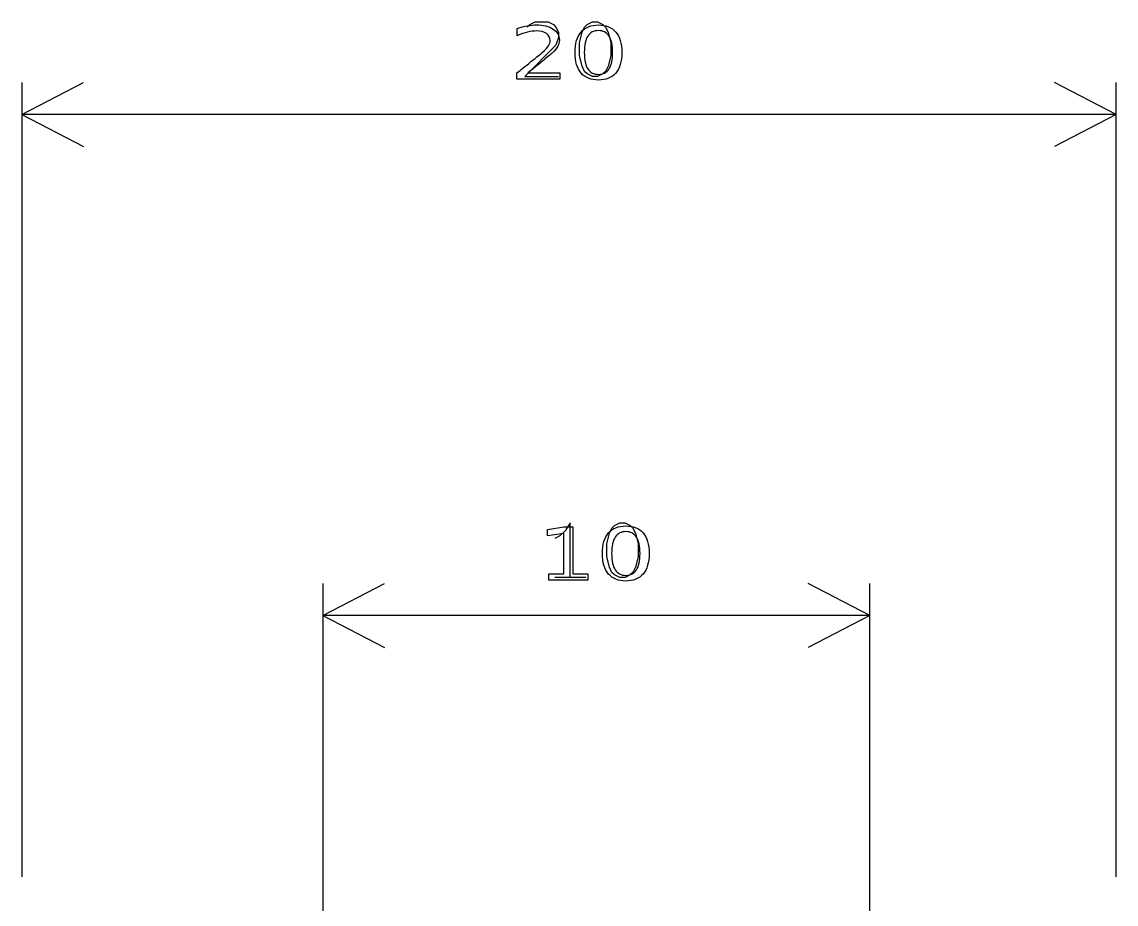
# Model space of a CAD drawing. Header units: millimetres. Extents: x 178 to 210, y 60 to 176.
# Drawn here: x 179.5 to 199.5, y 160.01 to 176.14 of the extents above; entities that cross this region are included whole.
import ezdxf

# ---------------------------------------------------------------- set-up
doc = ezdxf.new("R2010")
doc.units = ezdxf.units.MM
doc.layers.get('0').update_dxf_attribs({"linetype": 'CONTINUOUS'})

msp = doc.modelspace()

# ---------------------------------------------------------------- linework, layer by layer
at = {"color": 7}
for points in [[(188.55481, 175.889505), (188.55481, 176.022314)], [(188.7381, 176.0471), (188.7857, 176.0948), (188.881, 176.1424), (189.119, 176.1424), (189.2143, 176.0948), (189.2619, 176.0471), (189.3095, 175.9519), (189.3095, 175.8567), (189.2619, 175.7138), (188.6905, 175.1424), (189.3095, 175.1424)], [(188.74756, 175.207874), (189.33049, 175.207874), (189.33049, 175.0972), (188.54663, 175.0972), (188.54663, 175.207874)], [(179.5, 175.0336), (179.5, 160.5072)], [(179.5, 174.4472), (180.6265, 175.0336)], [(199.5, 174.4472), (198.3735, 175.0336)], [(199.5, 160.5072), (199.5, 175.0336)], [(199.5, 174.4472), (179.5, 174.4472)], [(179.5, 174.4472), (180.6265, 173.8608)], [(199.5, 174.4472), (198.3735, 173.8608)], [(189.5238, 165.9824), (189.5238, 166.9824), (189.4286, 166.8395), (189.3333, 166.7443), (189.2381, 166.6967)], [(185, 165.8736), (185, 154.1472)], [(185, 165.2872), (186.1265, 165.8736)], [(189.8095, 165.9824), (189.2381, 165.9824)], [(195, 165.2872), (193.8735, 165.8736)], [(195, 154.5072), (195, 165.8736)], [(195, 165.2872), (185, 165.2872)], [(185, 165.2872), (186.1265, 164.7008)], [(195, 165.2872), (193.8735, 164.7008)]]:
    msp.add_lwpolyline(points, dxfattribs=at)
for points in [[(189.9286, 176.1424), (190.0238, 176.1424), (190.119, 176.0948), (190.1667, 176.0471), (190.2143, 175.9519), (190.2619, 175.7614), (190.2619, 175.5233), (190.2143, 175.3329), (190.1667, 175.2376), (190.119, 175.19), (190.0238, 175.1424), (189.9286, 175.1424), (189.8333, 175.19), (189.7857, 175.2376), (189.7381, 175.3329), (189.6905, 175.5233), (189.6905, 175.7614), (189.7381, 175.9519), (189.7857, 176.0471), (189.8333, 176.0948)], [(190.03829, 176.086759)], [(190.03829, 175.982595)], [(188.74751, 175.207888)], [(189.13262, 166.047875), (189.40549, 166.047875), (189.40549, 166.789393), (189.10864, 166.742523), (189.10864, 166.862311), (189.40383, 166.909181), (189.57086, 166.909181), (189.57086, 166.047875), (189.84372, 166.047875), (189.84372, 165.9372), (189.13262, 165.9372)], [(190.4286, 166.9824), (190.5238, 166.9824), (190.619, 166.9348), (190.6667, 166.8871), (190.7143, 166.7919), (190.7619, 166.6014), (190.7619, 166.3633), (190.7143, 166.1729), (190.6667, 166.0776), (190.619, 166.03), (190.5238, 165.9824), (190.4286, 165.9824), (190.3333, 166.03), (190.2857, 166.0776), (190.2381, 166.1729), (190.1905, 166.3633), (190.1905, 166.6014), (190.2381, 166.7919), (190.2857, 166.8871), (190.3333, 166.9348)], [(190.53829, 166.926759)], [(190.53829, 166.822595)]]:
    msp.add_lwpolyline(points, close=True, dxfattribs=at)
for points in [[(188.55481, 176.022314), (188.622057, 176.043581), (188.684897, 176.059641), (188.74333, 176.070494)], [(188.74333, 176.070494), (188.801797, 176.081347), (188.855267, 176.086774), (188.90374, 176.086774)], [(188.90374, 176.086774), (189.031627, 176.086774), (189.133607, 176.061601), (189.20968, 176.011254)], [(189.20968, 176.011254), (189.285753, 175.960907), (189.32379, 175.893635), (189.32379, 175.809436)], [(189.72077, 175.957205), (189.794083, 176.043574), (189.899923, 176.086759), (190.03829, 176.086759)], [(190.03829, 176.086759), (190.17665, 176.086759), (190.28221, 176.043574), (190.35497, 175.957205)], [(188.74085, 175.954605), (188.682983, 175.940285), (188.62097, 175.918585), (188.55481, 175.889505)], [(188.90705, 175.976085), (188.85465, 175.976085), (188.79925, 175.968925), (188.74085, 175.954605)], [(189.08648, 175.927255), (189.040747, 175.959808), (188.980937, 175.976085), (188.90705, 175.976085)], [(189.15598, 175.800956), (189.15598, 175.852603), (189.132813, 175.894702), (189.08648, 175.927255)], [(189.12378, 175.703956), (189.145247, 175.736943), (189.15598, 175.769276), (189.15598, 175.800956)], [(189.32379, 175.809436), (189.32379, 175.769509), (189.314157, 175.731533), (189.29489, 175.695507)], [(189.61163, 175.582214), (189.61163, 175.746273), (189.64801, 175.87127), (189.72077, 175.957205)], [(189.84397, 175.882337), (189.80097, 175.81593), (189.77947, 175.715889), (189.77947, 175.582214)], [(190.03829, 175.982595), (189.952297, 175.982595), (189.887523, 175.949176), (189.84397, 175.882337)], [(190.2326, 175.882337), (190.1896, 175.949176), (190.12483, 175.982595), (190.03829, 175.982595)], [(190.2979, 175.582214), (190.2979, 175.715891), (190.276133, 175.815932), (190.2326, 175.882337)], [(190.35497, 175.957205), (190.42829, 175.87127), (190.46495, 175.746273), (190.46495, 175.582214)], [(189.01215, 175.584167), (189.065617, 175.631474), (189.102827, 175.671403), (189.12378, 175.703956)], [(189.29489, 175.695507), (189.276157, 175.65992), (189.241703, 175.617821), (189.19153, 175.569208)], [(188.54663, 175.207874), (188.61003, 175.259521), (188.6963, 175.328747), (188.80544, 175.415552)], [(189.06006, 175.459835), (188.986193, 175.399942), (188.88201, 175.315959), (188.74751, 175.207888)], [(188.80544, 175.415552), (188.915133, 175.502789), (188.984037, 175.558994), (189.01215, 175.584167)], [(189.19153, 175.569208), (189.17773, 175.556621), (189.133907, 175.520164), (189.06006, 175.459835)], [(189.72077, 175.207223), (189.64801, 175.293593), (189.61163, 175.41859), (189.61163, 175.582214)], [(189.77947, 175.582214), (189.77947, 175.448971), (189.80097, 175.34893), (189.84397, 175.282091)], [(190.2326, 175.282091), (190.276133, 175.34893), (190.2979, 175.448971), (190.2979, 175.582214)], [(190.46495, 175.582214), (190.46495, 175.41859), (190.42829, 175.293593), (190.35497, 175.207223)], [(190.03829, 175.07832), (189.899923, 175.07832), (189.794083, 175.121288), (189.72077, 175.207223)], [(189.84397, 175.282091), (189.887503, 175.215684), (189.952277, 175.182481), (190.03829, 175.182481)], [(190.03829, 175.182481), (190.12483, 175.182481), (190.1896, 175.215684), (190.2326, 175.282091)], [(190.35497, 175.207223), (190.28221, 175.121288), (190.17665, 175.07832), (190.03829, 175.07832)], [(190.22077, 166.797205), (190.294083, 166.883574), (190.399923, 166.926759), (190.53829, 166.926759)], [(190.53829, 166.822595), (190.452297, 166.822595), (190.387523, 166.789176), (190.34397, 166.722337)], [(190.53829, 166.926759), (190.67665, 166.926759), (190.78221, 166.883574), (190.85497, 166.797205)], [(190.7326, 166.722337), (190.6896, 166.789176), (190.62483, 166.822595), (190.53829, 166.822595)], [(190.11163, 166.422214), (190.11163, 166.586273), (190.14801, 166.71127), (190.22077, 166.797205)], [(190.34397, 166.722337), (190.30097, 166.65593), (190.27947, 166.555889), (190.27947, 166.422214)], [(190.7979, 166.422214), (190.7979, 166.555891), (190.776133, 166.655932), (190.7326, 166.722337)], [(190.85497, 166.797205), (190.92829, 166.71127), (190.96495, 166.586273), (190.96495, 166.422214)], [(190.22077, 166.047224), (190.14801, 166.133593), (190.11163, 166.25859), (190.11163, 166.422214)], [(190.27947, 166.422214), (190.27947, 166.288971), (190.30097, 166.18893), (190.34397, 166.122092)], [(190.7326, 166.122092), (190.776133, 166.18893), (190.7979, 166.288971), (190.7979, 166.422214)], [(190.96495, 166.422214), (190.96495, 166.25859), (190.92829, 166.133593), (190.85497, 166.047224)], [(190.53829, 165.918321), (190.399923, 165.918321), (190.294083, 165.961289), (190.22077, 166.047224)], [(190.34397, 166.122092), (190.387503, 166.055685), (190.452277, 166.022482), (190.53829, 166.022482)], [(190.53829, 166.022482), (190.62483, 166.022482), (190.6896, 166.055685), (190.7326, 166.122092)], [(190.85497, 166.047224), (190.78221, 165.961289), (190.67665, 165.918321), (190.53829, 165.918321)]]:
    msp.add_open_spline(points, degree=3, dxfattribs=at)

doc.saveas('drawing.dxf')
